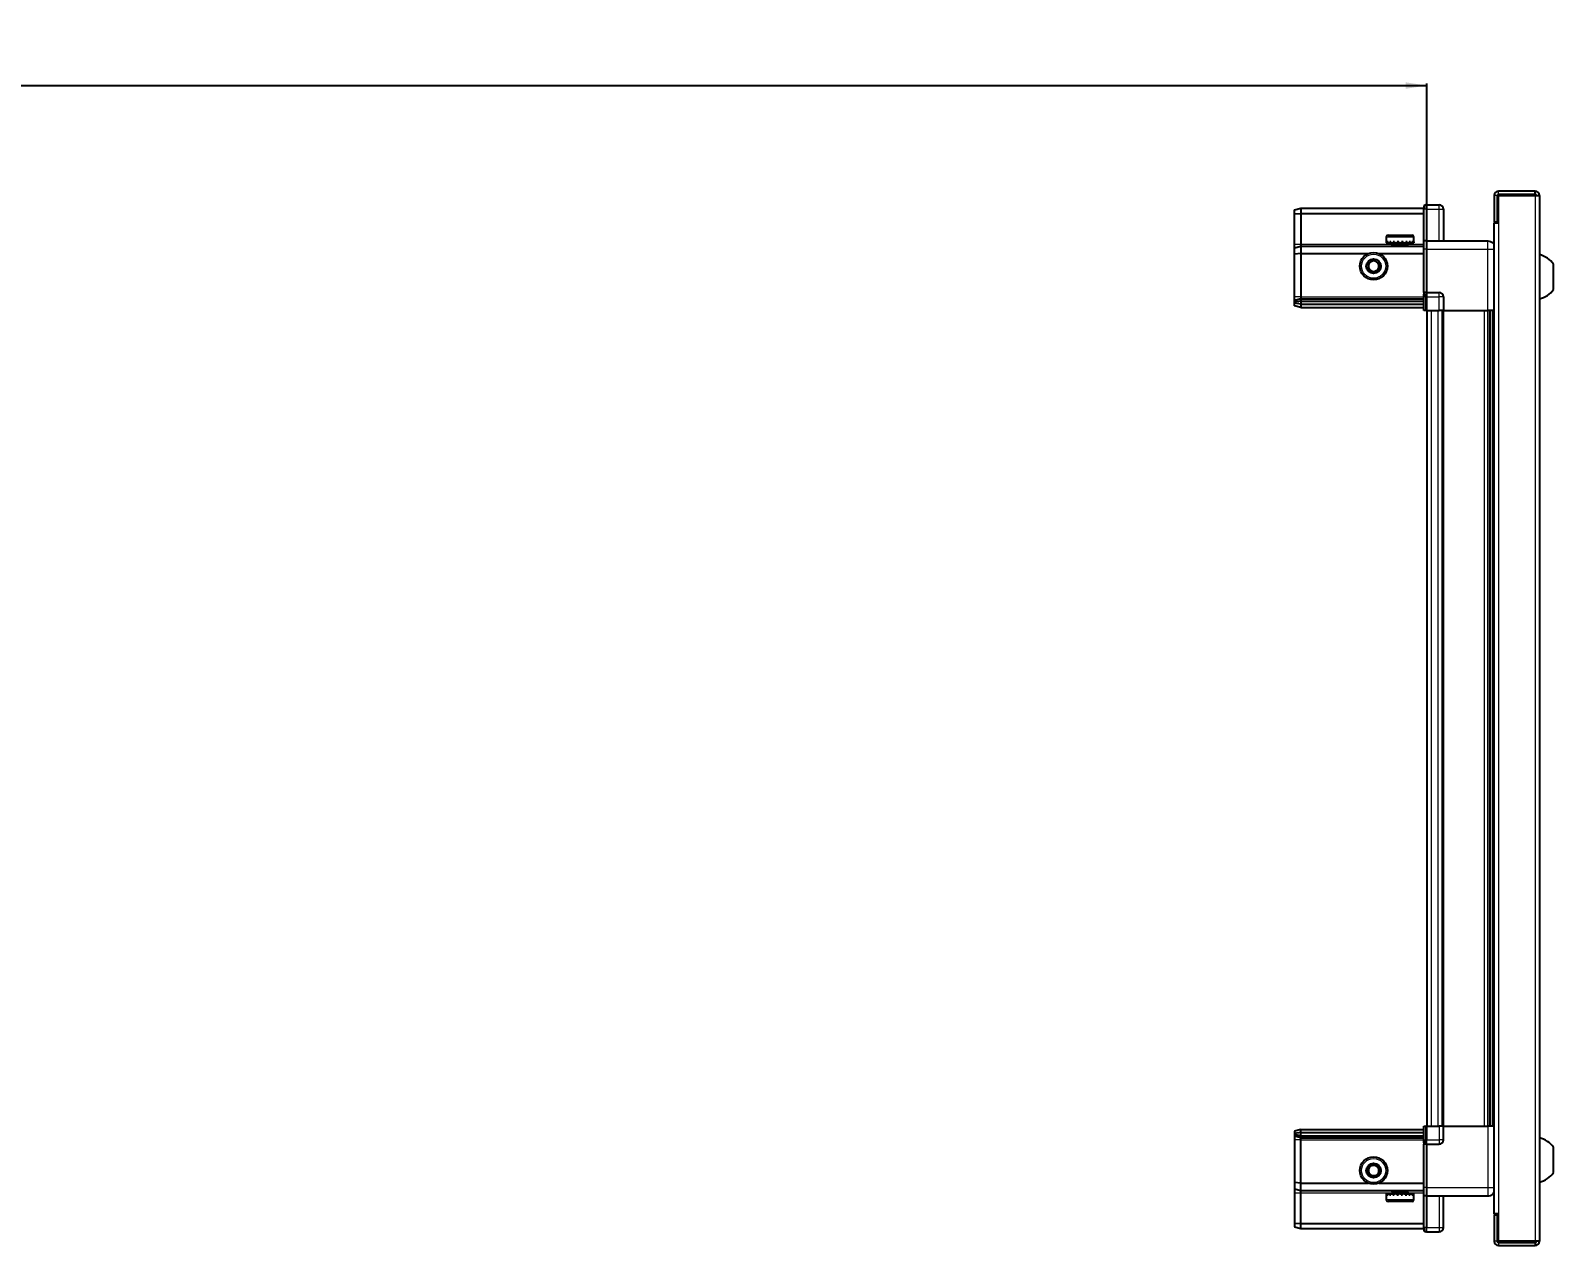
# Model space of a CAD drawing. Header units: millimetres. Extents: x 927 to 3943, y -869 to 1543.
# Drawn here: x 2546 to 3266, y 899 to 1474 of the extents above; entities that cross this region are included whole.
import ezdxf

# ---------------------------------------------------------------- set-up
doc = ezdxf.new("R2010")
doc.units = ezdxf.units.MM
doc.layers.add('FORMAT', color=7, linetype='Continuous')
doc.styles.add('SLDTEXTSTYLE0', font='TXT', dxfattribs={"width": 0.75})
doc.dimstyles.new('SLDDIMSTYLE0', dxfattribs={"dimtxt": 20, "dimasz": 10, "dimexe": 0, "dimexo": 0.0625, "dimgap": 5, "dimtad": 2, "dimdec": 1, "dimrnd": 1e-09, "dimzin": 12, "dimdsep": 46, "dimtxsty": 'SLDTEXTSTYLE0', "dimsah": 1, "dimcen": 0.09, "dimadec": 0, "dimazin": 3, "dimtfac": 1, "dimtofl": 0, "dimtmove": 0, "dimatfit": 3, "dimfxl": 0, "dimfrac": 2, "dimtolj": 1, "dimtzin": 12, "dimarcsym": 0})

# ---------------------------------------------------------------- blocks, each defined once
blk = doc.blocks.new('_D_4')
at = {"layer": 'FORMAT'}
for p, q in [((1706.12, 1341.17), (1706.12, 1448.66)), ((3206.12, 1341.17), (3206.12, 1448.66)), ((1706.12, 1447.66), (3206.12, 1447.66))]:
    blk.add_line(p, q, dxfattribs=at)
for points in [[(1706.12, 1447.66), (1716.12, 1446.12), (1716.12, 1449.2)], [(3206.12, 1447.66), (3196.12, 1449.2), (3196.12, 1446.12)]]:
    blk.add_solid(points, dxfattribs=at)
at = {"layer": 'FORMAT', "insert": (2426.57, 1473.44), "char_height": 20, "attachment_point": 1, "style": 'SLDTEXTSTYLE0'}
blk.add_mtext('1500', dxfattribs=at)

msp = doc.modelspace()

# ---------------------------------------------------------------- linework, layer by layer
at = {"color": 7, "linetype": 'Continuous', "lineweight": 25}
for p, q in [((3205.64, 1391.16), (3204.77, 1390.66)), ((3205.64, 1391.16), (3204.77, 1390.66)), ((3204.77, 1390.66), (3204.77, 1389.16)), ((3205.97, 1391.16), (3205.64, 1391.16)), ((3205.97, 1391.16), (3205.64, 1391.16)), ((3205.97, 1389.16), (3205.97, 1391.16)), ((3205.97, 1391.16), (3205.97, 1391.16)), ((3205.97, 1391.16), (3211.97, 1391.16)), ((3237.97, 1395.56), (3237.97, 1383.16)), ((3239.47, 1395.56), (3239.47, 1383.16)), ((3239.97, 1382.66), (3239.97, 1395.56)), ((3239.97, 1395.56), (3257.37, 1395.56)), ((3257.37, 1397.66), (3240.07, 1397.66)), ((3257.37, 1396.16), (3240.07, 1396.16)), ((3257.37, 1396.16), (3257.37, 1397.66)), ((3257.37, 1395.56), (3259.47, 1395.56)), ((3259.47, 1395.56), (3259.47, 900.76)), ((3143.47, 1388.85), (3146.47, 1389.66)), ((3143.47, 1387), (3143.47, 1388.85)), ((3143.47, 1387), (3146.47, 1387.16)), ((3143.47, 1372.66), (3143.47, 1387)), ((3146.47, 1389.66), (3146.47, 1387.16)), ((3146.47, 1389.66), (3204.77, 1389.66)), ((3146.47, 1387.16), (3146.47, 1372.66)), ((3146.47, 1387.16), (3204.77, 1387.16)), ((3204.77, 1374.36), (3204.77, 1389.16)), ((3205.97, 1389.16), (3205.97, 1374.36)), ((3213.97, 1389.16), (3213.97, 1374.16)), ((3187.77, 1376.86), (3199.17, 1376.86)), ((3237.87, 1382.66), (3237.87, 913.66)), ((3237.87, 1382.66), (3239.97, 1382.66)), ((3237.97, 1383.16), (3239.47, 1383.16)), ((3143.47, 1370.85), (3143.47, 1372.66)), ((3143.47, 1370.85), (3146.47, 1371.66)), ((3143.47, 1367.83), (3143.47, 1370.85)), ((3146.47, 1372.66), (3146.47, 1371.66)), ((3146.47, 1371.66), (3146.47, 1368.16)), ((3146.47, 1371.66), (3204.77, 1371.66)), ((3186.97, 1376.06), (3186.97, 1373.16)), ((3186.97, 1373.16), (3187.01, 1373.16)), ((3187.13, 1373.66), (3187.01, 1373.66)), ((3187.01, 1373.66), (3187.01, 1373.16)), ((3187.01, 1373.16), (3187.13, 1373.16)), ((3187.13, 1373.66), (3187.13, 1373.16)), ((3187.13, 1373.16), (3187.54, 1373.16)), ((3187.88, 1373.66), (3187.54, 1373.66)), ((3187.54, 1373.66), (3187.54, 1373.16)), ((3187.54, 1373.16), (3187.88, 1373.16)), ((3187.88, 1373.66), (3187.88, 1373.16)), ((3187.88, 1373.16), (3188.65, 1373.16)), ((3189.18, 1373.66), (3188.65, 1373.66)), ((3188.65, 1373.66), (3188.65, 1373.16)), ((3188.65, 1373.16), (3189.18, 1373.16)), ((3189.07, 1373.16), (3189.07, 1373.06)), ((3189.07, 1373.06), (3197.87, 1373.06)), ((3189.18, 1373.66), (3189.18, 1373.16)), ((3189.18, 1373.16), (3190.23, 1373.16)), ((3189.47, 1372.66), (3190.16, 1372.18)), ((3189.47, 1372.66), (3197.47, 1372.66)), ((3190.16, 1372.18), (3189.47, 1371.69)), ((3189.47, 1371.69), (3189.47, 1371.66)), ((3189.47, 1371.69), (3197.47, 1371.69)), ((3190.16, 1372.18), (3196.78, 1372.18)), ((3190.89, 1373.66), (3190.23, 1373.66)), ((3190.23, 1373.66), (3190.23, 1373.16)), ((3190.23, 1373.16), (3190.89, 1373.16)), ((3190.89, 1373.66), (3190.89, 1373.16)), ((3190.89, 1373.16), (3192.13, 1373.16)), ((3192.86, 1373.66), (3192.13, 1373.66)), ((3192.13, 1373.66), (3192.13, 1373.16)), ((3192.13, 1373.16), (3192.57, 1373.16)), ((3192.57, 1373.66), (3192.57, 1373.16)), ((3192.86, 1373.66), (3192.86, 1373.16)), ((3192.86, 1373.16), (3194.17, 1373.16)), ((3194.89, 1373.66), (3194.17, 1373.66)), ((3194.17, 1373.66), (3194.17, 1373.16)), ((3194.43, 1373.66), (3194.43, 1373.16)), ((3194.43, 1373.16), (3194.89, 1373.16)), ((3194.89, 1373.66), (3194.89, 1373.16)), ((3194.89, 1373.16), (3196.13, 1373.16)), ((3196.78, 1373.66), (3196.13, 1373.66)), ((3196.13, 1373.66), (3196.13, 1373.16)), ((3196.13, 1373.16), (3196.78, 1373.16)), ((3196.78, 1373.66), (3196.78, 1373.16)), ((3196.78, 1373.16), (3197.83, 1373.16)), ((3196.78, 1372.18), (3197.47, 1372.66)), ((3197.47, 1371.69), (3196.78, 1372.18)), ((3197.47, 1371.66), (3197.47, 1371.69)), ((3198.35, 1373.66), (3197.83, 1373.66)), ((3197.83, 1373.66), (3197.83, 1373.16)), ((3197.83, 1373.16), (3198.35, 1373.16)), ((3197.87, 1373.06), (3197.87, 1373.16)), ((3198.35, 1373.66), (3198.35, 1373.16)), ((3198.35, 1373.16), (3199.11, 1373.16)), ((3199.44, 1373.66), (3199.11, 1373.66)), ((3199.11, 1373.66), (3199.11, 1373.16)), ((3199.11, 1373.16), (3199.44, 1373.16)), ((3199.44, 1373.66), (3199.44, 1373.16)), ((3199.44, 1373.16), (3199.83, 1373.16)), ((3199.94, 1373.66), (3199.83, 1373.66)), ((3199.83, 1373.66), (3199.83, 1373.16)), ((3199.83, 1373.16), (3199.94, 1373.16)), ((3199.94, 1373.66), (3199.94, 1373.16)), ((3199.94, 1373.16), (3199.97, 1373.16)), ((3199.97, 1373.16), (3199.97, 1376.06)), ((3204.77, 1374.16), (3204.77, 1374.36)), ((3205.97, 1374.16), (3204.77, 1374.16)), ((3204.77, 1370.16), (3204.77, 1374.16)), ((3204.77, 1349.86), (3204.77, 1370.16)), ((3205.97, 1374.36), (3205.97, 1374.16)), ((3205.97, 1374.16), (3205.97, 1370.16)), ((3205.97, 1374.16), (3234.97, 1374.16)), ((3205.97, 1370.16), (3205.97, 1349.86)), ((3146.47, 1368.16), (3143.47, 1367.83)), ((3143.47, 1347.66), (3143.47, 1367.83)), ((3146.47, 1368.16), (3146.47, 1347.66)), ((3146.47, 1368.16), (3178.47, 1368.16)), ((3183.47, 1368.16), (3204.77, 1368.16)), ((3266.07, 1351.16), (3266.07, 1363.16)), ((3143.47, 1345.85), (3143.47, 1347.66)), ((3146.47, 1347.66), (3146.47, 1346.66)), ((3204.77, 1349.66), (3204.77, 1349.86)), ((3205.97, 1349.66), (3204.77, 1349.66)), ((3204.77, 1349.66), (3204.77, 1348.98)), ((3204.77, 1341.16), (3204.77, 1348.98)), ((3205.64, 1347.66), (3205.64, 1341.16)), ((3205.97, 1349.86), (3205.97, 1349.66)), ((3205.97, 1347.66), (3205.97, 1349.66)), ((3205.97, 1349.66), (3211.97, 1349.66)), ((3205.97, 1347.66), (3205.97, 1349.66)), ((3205.97, 1347.66), (3205.97, 1341.16)), ((3213.97, 1347.66), (3213.97, 1341.16)), ((3146.47, 1346.66), (3143.47, 1345.85)), ((3143.47, 1345.11), (3143.47, 1345.85)), ((3146.47, 1345.66), (3143.47, 1345.11)), ((3143.47, 1344.61), (3143.47, 1345.11)), ((3146.47, 1344.16), (3143.47, 1344.61)), ((3143.47, 1343.46), (3143.47, 1344.61)), ((3146.47, 1342.66), (3143.47, 1343.46)), ((3146.47, 1346.66), (3146.47, 1345.66)), ((3146.47, 1346.66), (3204.77, 1346.66)), ((3146.47, 1345.66), (3204.77, 1345.66)), ((3146.47, 1345.66), (3146.47, 1344.16)), ((3146.47, 1344.16), (3146.47, 1342.66)), ((3146.47, 1344.16), (3204.77, 1344.16)), ((3146.47, 1342.66), (3204.77, 1342.66)), ((3205.64, 1341.16), (3204.77, 1341.16)), ((3205.97, 1341.16), (3205.64, 1341.16)), ((3205.97, 1341.16), (3211.97, 1341.16)), ((3206.12, 1341.16), (3206.12, 955.16)), ((3213.97, 1341.16), (3211.97, 1341.16)), ((3213.32, 1341.16), (3213.32, 955.16)), ((3213.97, 1341.16), (3234.97, 1341.16)), ((3236, 955.16), (3236, 1341.16)), ((3236.03, 955.16), (3236.03, 1341.16)), ((3237.82, 1341.16), (3237.82, 955.16)), ((3146.47, 953.66), (3143.47, 952.85)), ((3143.47, 952.85), (3143.47, 951.7)), ((3146.47, 952.16), (3143.47, 951.7)), ((3143.47, 951.7), (3143.47, 951.2)), ((3146.47, 950.66), (3143.47, 951.2)), ((3143.47, 951.2), (3143.47, 950.46)), ((3146.47, 952.16), (3146.47, 953.66)), ((3146.47, 953.66), (3204.77, 953.66)), ((3146.47, 952.16), (3204.77, 952.16)), ((3146.47, 950.66), (3146.47, 952.16)), ((3204.77, 947.34), (3204.77, 955.16)), ((3204.77, 955.16), (3205.64, 955.16)), ((3205.64, 955.16), (3205.64, 955.16)), ((3205.64, 955.16), (3205.64, 948.66)), ((3205.97, 955.16), (3205.64, 955.16)), ((3205.97, 955.16), (3205.97, 948.66)), ((3205.97, 955.16), (3205.97, 955.16)), ((3205.97, 955.16), (3211.97, 955.16)), ((3205.97, 955.16), (3205.97, 948.66)), ((3213.97, 955.16), (3211.97, 955.16)), ((3213.97, 948.66), (3213.97, 955.16)), ((3213.97, 955.16), (3234.97, 955.16)), ((3146.47, 949.66), (3143.47, 950.46)), ((3143.47, 950.46), (3143.47, 948.66)), ((3143.47, 948.66), (3143.47, 928.49)), ((3146.47, 950.66), (3204.77, 950.66)), ((3146.47, 949.66), (3146.47, 950.66)), ((3146.47, 949.66), (3204.77, 949.66)), ((3146.47, 948.66), (3146.47, 949.66)), ((3146.47, 928.16), (3146.47, 948.66)), ((3204.77, 947.34), (3204.77, 946.66)), ((3205.97, 946.66), (3204.77, 946.66)), ((3204.77, 946.46), (3204.77, 946.66)), ((3204.77, 926.16), (3204.77, 946.46)), ((3205.97, 946.66), (3205.97, 948.66)), ((3205.97, 946.66), (3205.97, 946.46)), ((3205.97, 946.66), (3211.97, 946.66)), ((3205.97, 946.46), (3205.97, 926.16)), ((3266.07, 933.16), (3266.07, 945.16)), ((3146.47, 928.16), (3143.47, 928.49)), ((3143.47, 928.49), (3143.47, 925.46)), ((3143.47, 925.46), (3146.47, 924.66)), ((3143.47, 925.46), (3143.47, 923.66)), ((3143.47, 923.66), (3143.47, 909.31)), ((3146.47, 928.16), (3178.47, 928.16)), ((3146.47, 924.66), (3146.47, 928.16)), ((3146.47, 924.66), (3204.77, 924.66)), ((3146.47, 923.66), (3146.47, 924.66)), ((3146.47, 909.16), (3146.47, 923.66)), ((3183.47, 928.16), (3204.77, 928.16)), ((3186.97, 923.16), (3186.97, 920.26)), ((3186.99, 923.16), (3186.97, 923.16)), ((3186.99, 922.66), (3186.99, 923.16)), ((3187.09, 923.16), (3186.99, 923.16)), ((3186.99, 922.66), (3187.09, 922.66)), ((3187.09, 922.66), (3187.09, 923.16)), ((3187.46, 923.16), (3187.09, 923.16)), ((3187.46, 922.66), (3187.46, 923.16)), ((3187.78, 923.16), (3187.46, 923.16)), ((3187.46, 922.66), (3187.78, 922.66)), ((3187.78, 922.66), (3187.78, 923.16)), ((3188.52, 923.16), (3187.78, 923.16)), ((3188.52, 922.66), (3188.52, 923.16)), ((3189.03, 923.16), (3188.52, 923.16)), ((3188.52, 922.66), (3189.03, 922.66)), ((3189.03, 922.66), (3189.03, 923.16)), ((3190.06, 923.16), (3189.03, 923.16)), ((3189.07, 923.26), (3189.07, 923.16)), ((3197.87, 923.26), (3189.07, 923.26)), ((3189.47, 924.66), (3189.47, 924.63)), ((3189.47, 924.63), (3190.16, 924.14)), ((3197.47, 924.63), (3189.47, 924.63)), ((3190.16, 924.14), (3189.47, 923.66)), ((3197.47, 923.66), (3189.47, 923.66)), ((3190.06, 922.66), (3190.06, 923.16)), ((3190.71, 923.16), (3190.06, 923.16)), ((3190.06, 922.66), (3190.71, 922.66)), ((3196.78, 924.14), (3190.16, 924.14)), ((3190.71, 922.66), (3190.71, 923.16)), ((3191.94, 923.16), (3190.71, 923.16)), ((3191.94, 922.66), (3191.94, 923.16)), ((3192.43, 923.16), (3191.94, 923.16)), ((3191.94, 922.66), (3192.66, 922.66)), ((3192.43, 922.66), (3192.43, 923.16)), ((3192.66, 922.66), (3192.66, 923.16)), ((3193.97, 923.16), (3192.66, 923.16)), ((3193.97, 922.66), (3193.97, 923.16)), ((3193.97, 922.66), (3194.7, 922.66)), ((3194.3, 922.66), (3194.3, 923.16)), ((3194.7, 923.16), (3194.3, 923.16)), ((3194.7, 922.66), (3194.7, 923.16)), ((3195.94, 923.16), (3194.7, 923.16)), ((3195.94, 922.66), (3195.94, 923.16)), ((3196.61, 923.16), (3195.94, 923.16)), ((3195.94, 922.66), (3196.61, 922.66)), ((3196.61, 922.66), (3196.61, 923.16)), ((3197.68, 923.16), (3196.61, 923.16)), ((3196.78, 924.14), (3197.47, 924.63)), ((3197.47, 923.66), (3196.78, 924.14)), ((3197.47, 924.63), (3197.47, 924.66)), ((3197.68, 922.66), (3197.68, 923.16)), ((3198.22, 923.16), (3197.68, 923.16)), ((3197.68, 922.66), (3198.22, 922.66)), ((3197.87, 923.16), (3197.87, 923.26)), ((3198.22, 922.66), (3198.22, 923.16)), ((3199.01, 923.16), (3198.22, 923.16)), ((3199.01, 922.66), (3199.01, 923.16)), ((3199.36, 923.16), (3199.01, 923.16)), ((3199.01, 922.66), (3199.36, 922.66)), ((3199.36, 922.66), (3199.36, 923.16)), ((3199.79, 923.16), (3199.36, 923.16)), ((3199.79, 922.66), (3199.79, 923.16)), ((3199.92, 923.16), (3199.79, 923.16)), ((3199.79, 922.66), (3199.92, 922.66)), ((3199.92, 922.66), (3199.92, 923.16)), ((3199.97, 923.16), (3199.92, 923.16)), ((3199.97, 920.26), (3199.97, 923.16)), ((3204.77, 922.16), (3204.77, 926.16)), ((3205.97, 926.16), (3205.97, 922.16)), ((3199.17, 919.46), (3187.77, 919.46)), ((3205.97, 922.16), (3204.77, 922.16)), ((3204.77, 921.96), (3204.77, 922.16)), ((3204.77, 907.16), (3204.77, 921.96)), ((3205.97, 922.16), (3205.97, 921.96)), ((3205.97, 922.16), (3234.97, 922.16)), ((3205.97, 921.96), (3205.97, 907.16)), ((3205.97, 921.96), (3205.97, 907.16)), ((3213.97, 907.16), (3213.97, 922.16)), ((3143.47, 909.31), (3146.47, 909.16)), ((3143.47, 909.31), (3143.47, 907.46)), ((3146.47, 909.16), (3204.77, 909.16)), ((3146.47, 906.66), (3146.47, 909.16)), ((3239.97, 913.66), (3237.87, 913.66)), ((3237.97, 913.16), (3239.47, 913.16)), ((3237.97, 913.16), (3237.97, 900.76)), ((3239.47, 913.16), (3239.47, 900.76)), ((3239.97, 900.76), (3239.97, 913.66)), ((3143.47, 907.46), (3146.47, 906.66)), ((3146.47, 906.66), (3204.77, 906.66)), ((3204.77, 907.16), (3204.77, 905.66)), ((3204.77, 905.66), (3205.64, 905.16)), ((3205.97, 905.16), (3205.64, 905.16)), ((3205.97, 905.16), (3205.97, 907.16)), ((3205.97, 905.16), (3211.97, 905.16)), ((3257.37, 900.76), (3239.97, 900.76)), ((3259.47, 900.76), (3257.37, 900.76)), ((3240.07, 900.16), (3257.37, 900.16)), ((3240.07, 898.66), (3257.37, 898.66)), ((3257.37, 900.16), (3257.37, 898.66))]:
    msp.add_line(p, q, dxfattribs=at)
at = {"color": 8, "linetype": 'Continuous', "lineweight": 18}
for p, q in [((3211.97, 1389.16), (3211.97, 1391.16)), ((3239.47, 1395.56), (3237.97, 1395.56)), ((3240.07, 1396.16), (3240.07, 1397.66)), ((3257.37, 1395.56), (3257.37, 900.76)), ((3205.97, 1389.16), (3204.77, 1389.16)), ((3205.97, 1389.16), (3211.97, 1389.16)), ((3211.97, 1374.16), (3211.97, 1389.16)), ((3211.97, 1389.16), (3213.97, 1389.16)), ((3239.97, 1382.66), (3239.97, 913.66)), ((3143.47, 1372.66), (3146.47, 1372.66)), ((3146.47, 1372.66), (3189.47, 1372.66)), ((3186.97, 1376.06), (3199.97, 1376.06)), ((3197.47, 1372.66), (3204.77, 1372.66)), ((3204.77, 1374.36), (3205.97, 1374.36)), ((3205.97, 1370.16), (3204.77, 1370.16)), ((3205.97, 1370.16), (3234.97, 1370.16)), ((3234.97, 1341.16), (3234.97, 1370.16)), ((3146.47, 1347.66), (3143.47, 1347.66)), ((3146.47, 1347.66), (3204.77, 1347.66)), ((3204.77, 1349.86), (3205.97, 1349.86)), ((3205.97, 1347.66), (3205.64, 1347.66)), ((3205.97, 1347.66), (3211.97, 1347.66)), ((3211.97, 1347.66), (3211.97, 1349.66)), ((3211.97, 1341.16), (3211.97, 1347.66)), ((3213.97, 1347.66), (3211.97, 1347.66)), ((3208.12, 1341.16), (3208.12, 955.16)), ((3211.32, 1341.16), (3211.32, 955.16)), ((3213.97, 1341.16), (3213.97, 955.16)), ((3233.37, 955.16), (3233.37, 1341.16)), ((3234.79, 1341.16), (3234.79, 955.16)), ((3237.24, 955.16), (3237.24, 1341.16)), ((3205.97, 955.16), (3205.64, 955.16)), ((3211.97, 955.16), (3211.97, 948.66)), ((3234.97, 955.16), (3234.97, 926.16)), ((3146.47, 948.66), (3143.47, 948.66)), ((3146.47, 948.66), (3204.77, 948.66)), ((3205.97, 946.46), (3204.77, 946.46)), ((3205.97, 948.66), (3205.64, 948.66)), ((3205.97, 948.66), (3211.97, 948.66)), ((3213.97, 948.66), (3211.97, 948.66)), ((3211.97, 948.66), (3211.97, 946.66)), ((3143.47, 923.66), (3146.47, 923.66)), ((3146.47, 923.66), (3189.47, 923.66)), ((3197.47, 923.66), (3204.77, 923.66)), ((3205.97, 926.16), (3204.77, 926.16)), ((3205.97, 926.16), (3234.97, 926.16)), ((3199.97, 920.26), (3186.97, 920.26)), ((3205.97, 921.96), (3204.77, 921.96)), ((3211.97, 922.16), (3211.97, 907.16)), ((3205.97, 907.16), (3204.77, 907.16)), ((3205.97, 907.16), (3211.97, 907.16)), ((3211.97, 907.16), (3213.97, 907.16)), ((3211.97, 907.16), (3211.97, 905.16)), ((3239.47, 900.76), (3237.97, 900.76)), ((3240.07, 900.16), (3240.07, 898.66))]:
    msp.add_line(p, q, dxfattribs=at)
at = {"color": 7, "linetype": 'Continuous', "lineweight": 25}
for centre, radius in [((3180.97, 1362.16), 6.5), ((3180.97, 1362.16), 3.46), ((3180.97, 934.16), 6.5), ((3180.97, 934.16), 3.46)]:
    msp.add_circle(centre, radius, dxfattribs=at)
at = {"color": 8, "linetype": 'Continuous', "lineweight": 18}
for centre in [(3180.97, 1362.16), (3180.97, 934.16)]:
    msp.add_circle(centre, 5.7, dxfattribs=at)
at = {"color": 7, "linetype": 'Continuous', "lineweight": 25}
for centre, radius, start, end in [((3211.97, 1389.16), 2, 360, 90), ((3240.07, 1395.56), 2.1, 90, 180), ((3240.07, 1395.56), 0.6, 90, 180), ((3257.37, 1395.56), 2.1, 0, 90), ((3257.37, 1395.56), 0.6, 0, 90), ((3187.77, 1376.06), 0.8, 90, 180), ((3199.17, 1376.06), 0.8, 0, 90), ((3189.07, 1372.66), 0.4, 0, 90), ((3197.87, 1372.66), 0.4, 90, 180), ((3180.97, 1362.16), 2.5, 120.74103, 180.74103), ((3180.97, 1362.16), 2.5, 180.74103, 240.74103), ((3180.97, 1362.16), 2.5, 60.74103, 120.74103), ((3180.97, 1362.16), 2.5, 0.74103, 60.74103), ((3180.97, 1362.16), 2.5, 300.74103, 0.74103), ((3256.45, 1356.13), 11.91, 36.1266, 75.29965), ((3180.97, 1362.16), 2.5, 240.74103, 300.74103), ((3211.97, 1347.66), 2, 0, 90), ((3256.45, 1358.18), 11.91, 284.70035, 323.8734), ((3211.97, 948.66), 2, 270, 0), ((3256.45, 938.13), 11.91, 36.1266, 75.29965), ((3180.97, 934.16), 2.5, 35.91157, 95.91157), ((3180.97, 934.16), 2.5, 155.91157, 215.91157), ((3180.97, 934.16), 2.5, 95.91157, 155.91157), ((3180.97, 934.16), 2.5, 215.91157, 275.91157), ((3180.97, 934.16), 2.5, 275.91157, 335.91157), ((3180.97, 934.16), 2.5, 335.91157, 35.91157), ((3256.45, 940.18), 11.91, 284.70035, 323.8734), ((3189.07, 923.66), 0.4, 270, 360), ((3197.87, 923.66), 0.4, 180, 270), ((3187.77, 920.26), 0.8, 180, 270), ((3199.17, 920.26), 0.8, 270, 360), ((3211.97, 907.16), 2, 270, 0), ((3240.07, 900.76), 2.1, 180, 270), ((3240.07, 900.76), 0.6, 180, 270), ((3257.37, 900.76), 2.1, 270, 0), ((3257.37, 900.76), 0.6, 270, 0)]:
    msp.add_arc(centre, radius, start, end, dxfattribs=at)
for centre, start_param, end_param in [((3202.17, 1347.66), 0, 0.722734), ((3202.17, 948.66), 5.560451, 6.283185)]:
    msp.add_ellipse(centre, major_axis=(3.46, 0), ratio=0.57735, start_param=start_param, end_param=end_param, dxfattribs=at)
for points, knots in [([(3234.97, 1374.16), (3235.41, 1374.11), (3236.09, 1374.04), (3236.9, 1373.6), (3237.46, 1373.17), (3237.74, 1372.79), (3237.87, 1372.61)], [0, 0, 0, 0, 0.3842982, 0.5911726, 0.8024372, 1, 1, 1, 1]), ([(3178.45, 1363.57), (3178.9, 1363.83), (3179.73, 1364.33), (3180.55, 1364.82), (3180.94, 1365.05)], [0, 0, 0, 0, 0.5346859, 1, 1, 1, 1]), ([(3178.49, 1360.68), (3178.49, 1360.81), (3178.48, 1361.41), (3178.47, 1362.4), (3178.46, 1363.22), (3178.45, 1363.57)], [0, 0, 0, 0, 0.133125, 0.637099, 1, 1, 1, 1]), ([(3180.94, 1365.05), (3181.39, 1364.79), (3182.23, 1364.32), (3183.06, 1363.85), (3183.45, 1363.63)], [0, 0, 0, 0, 0.5346859, 1, 1, 1, 1]), ([(3183.45, 1363.63), (3183.46, 1363.29), (3183.47, 1362.47), (3183.48, 1361.47), (3183.49, 1360.87), (3183.49, 1360.75)], [0, 0, 0, 0, 0.362901, 0.866875, 1, 1, 1, 1]), ([(3181.01, 1359.27), (3180.56, 1359.52), (3179.72, 1360), (3178.88, 1360.46), (3178.49, 1360.68)], [0, 0, 0, 0, 0.534686, 1, 1, 1, 1]), ([(3183.49, 1360.75), (3183.05, 1360.48), (3182.22, 1359.99), (3181.39, 1359.5), (3181.01, 1359.27)], [0, 0, 0, 0, 0.534686, 1, 1, 1, 1]), ([(3237.82, 1341.16), (3237.79, 1341.16), (3237.57, 1341.16), (3236.85, 1341.16), (3235.88, 1341.16), (3235.23, 1341.16), (3234.97, 1341.16)], [0, 0, 0, 0, 0.0717073, 0.4209791, 0.7702508, 1, 1, 1, 1]), ([(3237.82, 955.16), (3237.79, 955.16), (3237.57, 955.16), (3236.85, 955.16), (3235.88, 955.16), (3235.23, 955.16), (3234.97, 955.16)], [0, 0, 0, 0, 0.071707, 0.420979, 0.770251, 1, 1, 1, 1]), ([(3179.28, 936.5), (3179.62, 936.53), (3180.44, 936.62), (3181.43, 936.72), (3182.03, 936.78), (3182.15, 936.79)], [0, 0, 0, 0, 0.362901, 0.866875, 1, 1, 1, 1]), ([(3182.15, 936.79), (3182.45, 936.38), (3183.02, 935.6), (3183.58, 934.82), (3183.84, 934.46)], [0, 0, 0, 0, 0.534686, 1, 1, 1, 1]), ([(3178.1, 933.86), (3178.31, 934.33), (3178.71, 935.21), (3179.1, 936.09), (3179.28, 936.5)], [0, 0, 0, 0, 0.5346859, 1, 1, 1, 1]), ([(3179.79, 931.52), (3179.49, 931.94), (3178.93, 932.72), (3178.36, 933.5), (3178.1, 933.86)], [0, 0, 0, 0, 0.534686, 1, 1, 1, 1]), ([(3182.67, 931.82), (3182.54, 931.81), (3181.95, 931.75), (3180.96, 931.64), (3180.14, 931.56), (3179.79, 931.52)], [0, 0, 0, 0, 0.133125, 0.637099, 1, 1, 1, 1]), ([(3183.84, 934.46), (3183.63, 933.99), (3183.24, 933.1), (3182.85, 932.23), (3182.67, 931.82)], [0, 0, 0, 0, 0.534686, 1, 1, 1, 1]), ([(3234.97, 922.16), (3235.41, 922.21), (3236.09, 922.28), (3236.9, 922.71), (3237.46, 923.15), (3237.74, 923.53), (3237.87, 923.71)], [0, 0, 0, 0, 0.384298, 0.591173, 0.802437, 1, 1, 1, 1])]:
    msp.add_open_spline(points, degree=3, knots=knots, dxfattribs=at)
at = {"color": 8, "linetype": 'Continuous', "lineweight": 18}
for points in [[(3234.97, 1370.16), (3234.97, 1370.68), (3234.97, 1371.73), (3234.97, 1373.05), (3234.97, 1373.98), (3234.97, 1374.1), (3234.97, 1374.16)], [(3234.97, 926.16), (3234.97, 925.63), (3234.97, 924.59), (3234.97, 923.26), (3234.97, 922.34), (3234.97, 922.22), (3234.97, 922.16)]]:
    msp.add_open_spline(points, degree=3, dxfattribs=at)
for points in [[(3234.97, 1370.16), (3235.41, 1370.16), (3236.09, 1370.16), (3236.9, 1370.16), (3237.46, 1370.16), (3237.74, 1370.16), (3237.87, 1370.16)], [(3234.97, 926.16), (3235.41, 926.16), (3236.09, 926.16), (3236.9, 926.16), (3237.46, 926.16), (3237.74, 926.16), (3237.87, 926.16)]]:
    msp.add_open_spline(points, degree=3, knots=[0, 0, 0, 0, 0.384298, 0.591173, 0.802437, 1, 1, 1, 1], dxfattribs=at)

# ---------------------------------------------------------------- dimensions: what is measured, and where the dimension line sits
at = {"layer": 'FORMAT'}
dim = msp.add_linear_dim(base=(3206.12, 1447.66), p1=(1706.12, 1341.16), p2=(3206.12, 1341.16), angle=0, dimstyle='SLDDIMSTYLE0', dxfattribs=at)
dim.commit()
dim.dimension.update_dxf_attribs({"geometry": '_D_4', "text_midpoint": (2456.12, 1447.66), "dimtype": 160})

doc.saveas('drawing.dxf')
